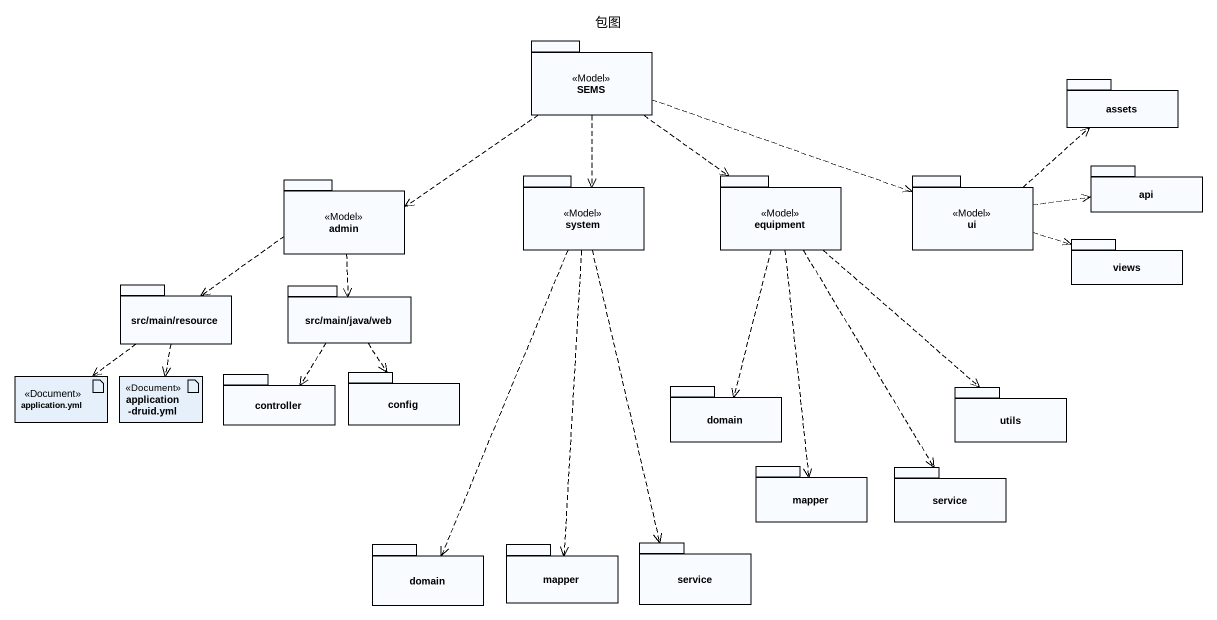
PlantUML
@startuml
title 包图
package SEMS <<Model>> {
}
package assets {
}
package admin <<Model>> {
}
package system <<Model>> {
}
package equipment <<Model>> {
}
package ui <<Model>> {
}
package api {
}
package views {
}
package "src/main/resource" as src_main_resource {
}
package "src/main/java/web" as src_main_java_web {
}
package controller {
}
package config {
}
artifact "application.yml" as application_yml <<Document>>
artifact "application-druid.yml" as application_druid_yml <<Document>>
package domain {
}
package utils {
}
package mapper {
}
package service {
}
package "domain" as domain_2 {
}
package "mapper" as mapper_2 {
}
package "service" as service_2 {
}
SEMS .left.> admin
SEMS ..> system
SEMS ..> equipment
SEMS .right.> ui
admin .left.> src_main_resource
admin ..> src_main_java_web
system ..> domain_2
system ..> mapper_2
system ..> service_2
equipment ..> domain
equipment ..> utils
equipment ..> mapper
equipment ..> service
ui .up.> assets
ui .right.> api
ui .right.> views
src_main_resource ..> application_yml
src_main_resource ..> application_druid_yml
src_main_java_web ..> controller
src_main_java_web ..> config
@enduml
